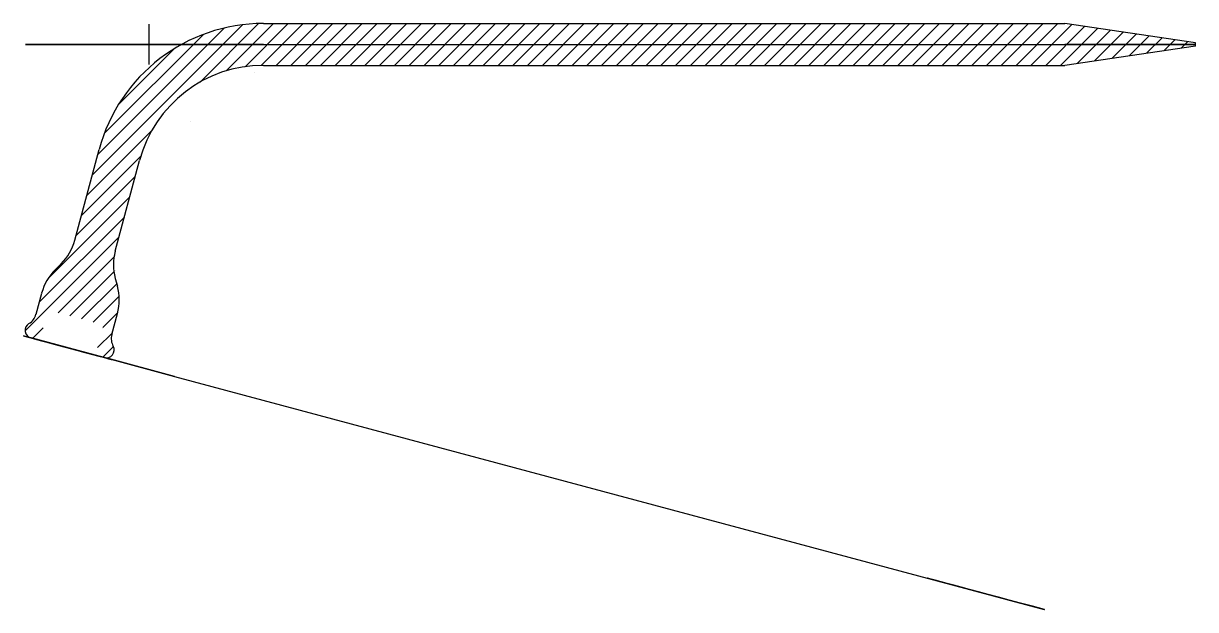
# Model space of a CAD drawing. Header units: millimetres. Extents: x -48 to 400, y -216 to 8.
import ezdxf

# ---------------------------------------------------------------- set-up
doc = ezdxf.new("R2010")
doc.units = ezdxf.units.MM
doc.header["$LTSCALE"] = 0.3
for name, color, linetype in [('PV-6C8', 7, 'Continuous'), ('PV-6D5', 7, 'Continuous'), ('PV-8A6', 7, 'Continuous'), ('штрих сверху', 1, 'Continuous'), ('Штрих справа', 1, 'Continuous')]:
    doc.layers.add(name, color=color, linetype=linetype)
pattern_1 = [(45, (0, 0), (-2.828427, 2.828427), [])]

# ---------------------------------------------------------------- blocks, each defined once
blk = doc.blocks.new('*U2')
at = {"layer": 'PV-6C8'}
for p, q in [((43.74, 8), (350, 8)), ((400, 0.62), (350, 8)), ((400, -0.62), (400, 0.62)), ((400, -0.62), (350, -8)), ((43.74, -8), (350, -8)), ((-28.33, -74.81), (-19.05, -40.18)), ((-12.87, -78.95), (-3.59, -44.32)), ((-33.57, -83.84), (-35.75, -86.01)), ((-12.85, -89.39), (-12.04, -92.36)), ((-43.16, -103.12), (-40.99, -95.04)), ((-14.18, -110.88), (-12.02, -102.8)), ((-17.05, -119.66), (-45.06, -112.16))]:
    blk.add_line(p, q, dxfattribs=at)
for centre, radius, start, end in [((43.74, -57), 65, 90, 165), ((43.74, -57), 49, 90, 165), ((-47.65, -69.63), 20, 314.7436, 345), ((6.45, -84.13), 20, 165, 195.2564), ((-21.68, -100.21), 20, 134.7436, 165), ((-31.33, -97.62), 20, 345, 15.2564), ((-44.29, -109.26), 3, 121.2383, 255), ((-48.96, -101.57), 6, 301.2383, 345), ((-8.39, -112.44), 6, 165, 208.7617), ((-16.28, -116.77), 3, 255, 28.7617)]:
    blk.add_arc(centre, radius, start, end, dxfattribs=at)
blk = doc.blocks.new('*U4')
at = {"layer": 'PV-6D5'}
for p, q in [((-41.68, 0), (-36.37, 0, 9.53)), ((-41.68, 0), (-38.97, 0)), ((-36.37, 0, -9.53), (-41.68, 0)), ((-38.97, 0), (-33.65, 0, 9.53)), ((-36.9, 0), (-38.97, 0)), ((-33.65, 0, -9.53), (-38.97, 0)), ((-32.43, 0, 8.03), (-36.9, 0)), ((-36.9, 0), (-32.43, 0, -8.03)), ((-25.75, 0, -9.53), (-36.37, 0, -9.53)), ((-36.37, 0, 9.53), (-25.75, 0, 9.53)), ((-32.43, 0, -8.03), (-24.91, 0, -8.03)), ((-24.91, 0, 8.03), (-32.43, 0, 8.03)), ((-20.43, 0), (-25.75, 0, -9.53)), ((-25.75, 0, 9.53), (-20.43, 0)), ((-13.67, 0, 8), (-11.32, 0, 8)), ((-13.67, 0, -8), (-11.32, 0, -8)), ((-11.32, 0, -8), (43.74, 0, -8)), ((43.74, 0, 8), (-11.32, 0, 8)), ((43.74, 0, -8), (43.74, 0, 8)), ((43.74, 0, 8), (400, 0, 8)), ((43.74, 0, -8), (400, 0, -8)), ((400, 0, 7.98), (400, 0, -7.98)), ((400, 0, 7.98), (400, 0, 8)), ((400, 0, -8), (400, 0, -7.98))]:
    blk.add_line(p, q, dxfattribs=at)
at = {"layer": 'PV-6D5', "extrusion": (0, 1, 0)}
for centre, major_axis, ratio, start_param, end_param in [((-31.06, 0), (0, 0, -14.5), 0.965926, -1.570796, 4.712389), ((-32.82, 0, -8.03), (-0.88, 0, -1.49), 0.194963, -1.684804, -0.114008), ((-26.5, 0), (0, 0, -15), 0.965926, -1.570796, -0.617014), ((-26.5, 0), (0, 0, -15), 0.965926, -2.524579, -1.570796), ((-11.32, 0), (0, 0, 8), 0.965926, 0, 3.141593), ((404.24, 0), (-54.24, 0), 0.1475, -1.492592, 1.492592)]:
    blk.add_ellipse(centre, major_axis=major_axis, ratio=ratio, start_param=start_param, end_param=end_param, dxfattribs=at)
at = {"layer": 'PV-6D5', "extrusion": (0, -1, 0)}
blk.add_ellipse((-32.82, 0, 8.03), major_axis=(-0.88, 0, 1.49), ratio=0.194963, start_param=-1.684804, end_param=-0.114008, dxfattribs=at)
at = {"layer": 'PV-6D5'}
for points, knots in [([(-30.28, 0, 17.5), (-28.48, 0, 17.5), (-26.67, 0, 17.2), (-23.24, 0, 16.04), (-21.62, 0, 15.17), (-18.72, 0, 12.96), (-17.44, 0, 11.62), (-15.35, 0, 8.57), (-14.54, 0, 6.87), (-13.48, 0, 3.3), (-13.23, 0, 1.42), (-13.33, 0, -2.33), (-13.67, 0, -4.19), (-14.91, 0, -7.72), (-15.81, 0, -9.38), (-18.07, 0, -12.32), (-19.43, 0, -13.6), (-22.47, 0, -15.65), (-24.14, 0, -16.43), (-27.64, 0, -17.39), (-29.47, 0, -17.58), (-33.07, 0, -17.36), (-34.86, 0, -16.96), (-38.21, 0, -15.59), (-39.78, 0, -14.63), (-42.56, 0, -12.25), (-43.76, 0, -10.83), (-45.68, 0, -7.66), (-46.39, 0, -5.92), (-47.24, 0, -2.28), (-47.38, 0, -0.39), (-47.07, 0, 3.35), (-46.63, 0, 5.19), (-45.19, 0, 8.63), (-44.19, 0, 10.24), (-41.77, 0, 13.04), (-40.34, 0, 14.23), (-37.2, 0, 16.1), (-35.48, 0, 16.77), (-32.58, 0, 17.38), (-31.43, 0, 17.5), (-30.28, 0, 17.5)], [0, 0, 0, 0, 0.316443, 0.316443, 0.633648, 0.633648, 0.952751, 0.952751, 1.274002, 1.274002, 1.596819, 1.596819, 1.920139, 1.920139, 2.242766, 2.242766, 2.563676, 2.563676, 2.882401, 2.882401, 3.199364, 3.199364, 3.515833, 3.515833, 3.833323, 3.833323, 4.152827, 4.152827, 4.474427, 4.474427, 4.797423, 4.797423, 5.120705, 5.120705, 5.443084, 5.443084, 5.763608, 5.763608, 6.08195, 6.08195, 6.283185, 6.283185, 6.283185, 6.283185]), ([(-18.83, 0, 12.94), (-18.33, 0, 12.65), (-17.85, 0, 12.33), (-16.1, 0, 11.03), (-14.97, 0, 9.87), (-13.15, 0, 7.28), (-12.45, 0, 5.85), (-11.53, 0, 2.85), (-11.31, 0, 1.28), (-11.37, 0, -1.86), (-11.65, 0, -3.43), (-12.7, 0, -6.43), (-13.48, 0, -7.85), (-15.46, 0, -10.4), (-16.66, 0, -11.53), (-18.3, 0, -12.62), (-18.56, 0, -12.78), (-18.83, 0, -12.94)], [0.510729, 0.510729, 0.510729, 0.510729, 0.622178, 0.622178, 0.939278, 0.939278, 1.262557, 1.262557, 1.590711, 1.590711, 1.920551, 1.920551, 2.248232, 2.248232, 2.570648, 2.570648, 2.630863, 2.630863, 2.630863, 2.630863])]:
    blk.add_open_spline(points, degree=3, knots=knots, dxfattribs=at)
blk = doc.blocks.new('*U6')
at = {"layer": 'PV-8A6'}
for p, q in [((-40.01, -113.51), (-41.68, -113.06)), ((-41.68, -113.06), (-36.37, -114.49, 9.53)), ((-36.37, -114.49, -9.53), (-41.68, -113.06)), ((-35.53, -114.71, -8.03), (-36.37, -114.49, -9.53)), ((-35.53, -114.71, 8.03), (-36.37, -114.49, 9.53)), ((-25.75, -117.33, -9.53), (-36.37, -114.49, -9.53)), ((-36.37, -114.49, 9.53), (-25.75, -117.33, 9.53)), ((-26.58, -117.11, -8.03), (-25.75, -117.33, -9.53)), ((-26.58, -117.11, 8.03), (-25.75, -117.33, 9.53)), ((-20.43, -118.76), (-25.75, -117.33, -9.53)), ((-25.75, -117.33, 9.53), (-20.43, -118.76)), ((-22.11, -118.31), (-20.43, -118.76)), ((-16.02, -119.94, -8), (9.75, -126.85, -8)), ((9.75, -126.85, 8), (-16.02, -119.94, 8)), ((9.75, -126.85, 8), (342.15, -215.91, 8)), ((9.75, -126.85, -8), (342.15, -215.91, -8)), ((342.3, -215.95, 7.98), (342.3, -215.95, -7.98))]:
    blk.add_line(p, q, dxfattribs=at)
at = {"layer": 'PV-8A6', "extrusion": (0.258819, 0.965926, 4.57692e-16)}
blk.add_circle((0, 0, -120), 17.5, dxfattribs=at)
for centre, major_axis, ratio, start_param, end_param in [((346.1, -216.97), (-48.6, 13.02), 0.158987, -1.492592, 1.492592), ((342.15, -215.91), (0, 0, 8), 0.258819, 0, 0.078205)]:
    blk.add_ellipse(centre, major_axis=major_axis, ratio=ratio, start_param=start_param, end_param=end_param, dxfattribs=at)
at = {"layer": 'PV-8A6', "extrusion": (0.258819, 0.965926, 4.53374e-16)}
blk.add_ellipse((342.15, -215.91), major_axis=(0, 0, -8), ratio=0.258819, start_param=-0.078205, end_param=0, dxfattribs=at)

msp = doc.modelspace()

# ---------------------------------------------------------------- hatches: boundary and pattern name
at = {"layer": 'штрих сверху'}
h = msp.add_hatch(dxfattribs=at)
h.set_pattern_fill('_USER', color=256, scale=4, angle=45, pattern_type=0)
h.set_pattern_definition(pattern_1)
edge = h.paths.add_edge_path()
edge.add_arc((-47.65, -69.63), 20, 314.7436, 345, ccw=False)
edge.add_line((-33.57, -83.84), (-35.75, -86.01))
edge.add_arc((-21.68, -100.21), 20, 134.7436, 165)
edge.add_line((-40.99, -95.04), (-43.16, -103.12))
edge.add_arc((-48.96, -101.57), 6, 301.2383, 345, ccw=False)
edge.add_arc((-44.29, -109.26), 3, 121.2383, 255)
edge.add_line((-45.06, -112.16), (-41.68, -113.06))
edge.add_line((-41.68, -113.06), (-38.97, -102.92))
edge.add_ellipse((-37.29, -103.37), major_axis=(-1.67, 0.45), ratio=0.866025, start_angle=-90, end_angle=0, ccw=False)
edge.add_line((-36.9, -101.92), (-19, -106.72))
edge.add_ellipse((-19.39, -108.17), major_axis=(1.67, -0.45), ratio=0.866025, start_angle=360, end_angle=450, ccw=False)
edge.add_line((-17.72, -108.62), (-20.43, -118.76))
edge.add_line((-20.43, -118.76), (-17.05, -119.66))
edge.add_arc((-16.28, -116.77), 3, 255, 388.7617)
edge.add_arc((-8.39, -112.44), 6, 165, 208.7617, ccw=False)
edge.add_line((-14.18, -110.88), (-12.02, -102.8))
edge.add_arc((-31.33, -97.62), 20, 345, 375.2564)
edge.add_line((-12.04, -92.36), (-12.85, -89.39))
edge.add_arc((6.45, -84.13), 20, 165, 195.2564, ccw=False)
edge.add_line((-12.87, -78.95), (-3.59, -44.32))
edge.add_arc((43.74, -57), 49, 90, 165, ccw=False)
edge.add_line((43.74, -8), (350, -8))
edge.add_line((350, -8), (400, -0.62))
edge.add_line((400, -0.62), (400, 0.62))
edge.add_line((400, 0.62), (350, 8))
edge.add_line((350, 8), (43.74, 8))
edge.add_arc((43.74, -57), 65, 90, 165)
edge.add_line((-19.05, -40.18), (-28.33, -74.81))
h = msp.add_hatch(dxfattribs=at)
h.set_pattern_fill('_USER', color=256, scale=4, angle=45, pattern_type=0)
h.set_pattern_definition(pattern_1)
edge = h.paths.add_edge_path(flags=17)
edge.add_line((50, -8), (50, 8))
edge = h.paths.add_edge_path(flags=17)
edge.add_line((50, -8), (50, 8))
h = msp.add_hatch(dxfattribs=at)
h.set_pattern_fill('_USER', color=256, scale=4, angle=45, pattern_type=0)
h.set_pattern_definition(pattern_1)
edge = h.paths.add_edge_path()
edge.add_line((50, -8), (50, 8))
at = {"layer": 'Штрих справа'}
h = msp.add_hatch(dxfattribs=at)
h.set_pattern_fill('_USER', color=256, scale=4, angle=45, pattern_type=0)
h.set_pattern_definition(pattern_1)
edge = h.paths.add_edge_path()
edge.add_line((50, -8), (50, 8))
h = msp.add_hatch(dxfattribs=at)
h.set_pattern_fill('_USER', color=256, scale=4, angle=45, pattern_type=0)
h.set_pattern_definition(pattern_1)
edge = h.paths.add_edge_path()
edge.add_line((50, -8), (50, 8))
at = {"layer": 'Штрих справа', "extrusion": (-1, 0, 0)}
h = msp.add_hatch(dxfattribs=at)
h.set_pattern_fill('_USER', color=256, scale=4, angle=45, pattern_type=0)
h.set_pattern_definition(pattern_1)
edge = h.paths.add_edge_path()
edge.add_arc((0, 0), 8, 0, 360)

# ---------------------------------------------------------------- block references
at = {"layer": 'PV-6C8'}
msp.add_blockref('*U2', (0, 0), dxfattribs=at)
at = {"layer": 'PV-6D5'}
msp.add_blockref('*U4', (0, 0), dxfattribs=at)
at = {"layer": 'PV-8A6'}
msp.add_blockref('*U6', (0, 0), dxfattribs=at)

doc.saveas('drawing.dxf')
